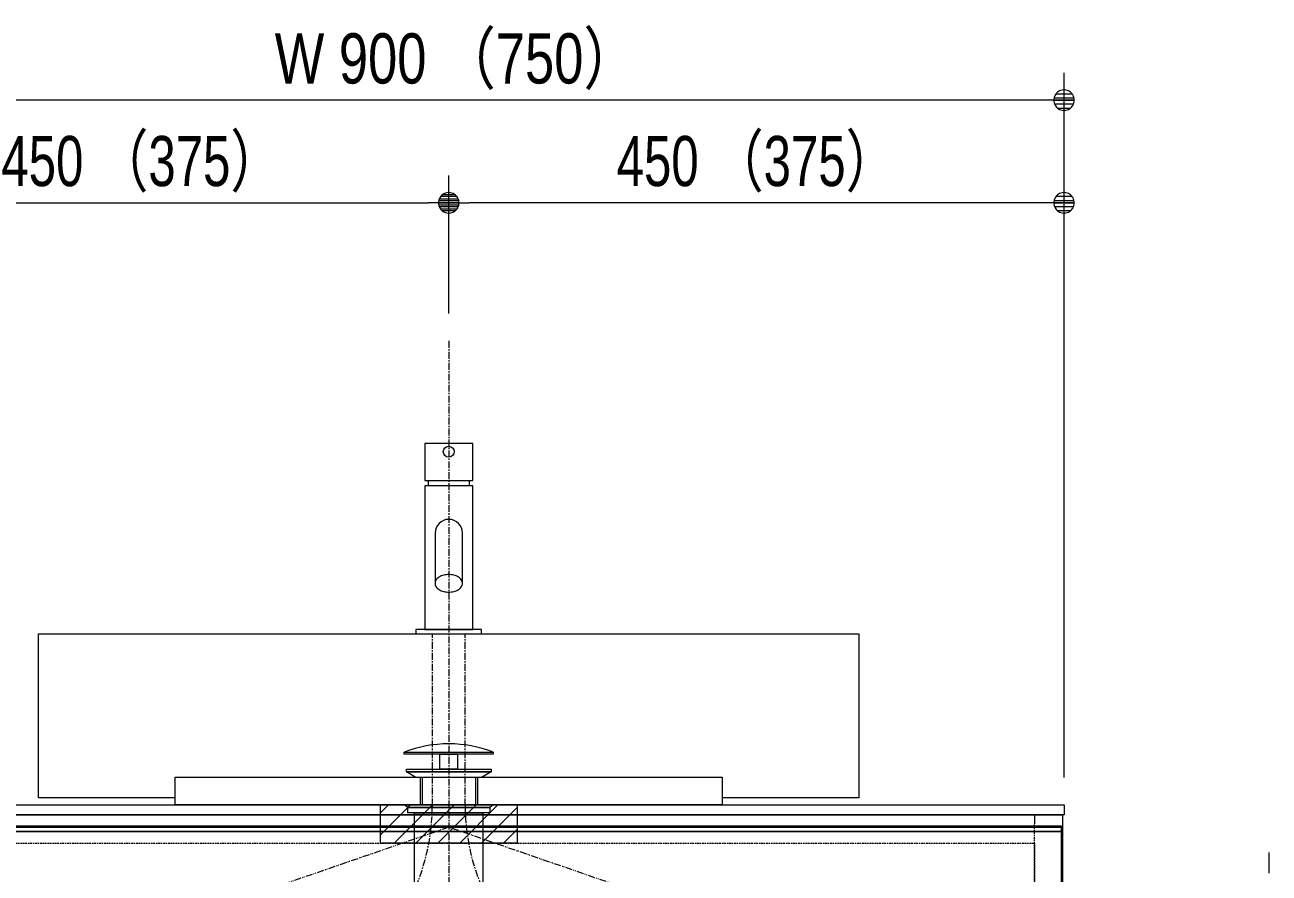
# Model space of a CAD drawing. Units: millimetres, scale not verified. Extents: x -6062 to 6062, y -3045 to 3045.
# Drawn here: x -2378 to -1468, y -1430 to -810 of the extents above; entities that cross this region are included whole.
import ezdxf
from ezdxf.enums import TextEntityAlignment as Align

# ---------------------------------------------------------------- set-up
doc = ezdxf.new("R2010")
doc.units = ezdxf.units.MM
doc.header["$LTSCALE"] = 20
for name, pattern in [('CHAIN1', [8, 5, -1, 1, -1]), ('DASHED1', [1.8, 1.2, -0.6]), ('DOUBLE_CHAIN1', [8.8, 5, -1, 0.6, -0.6, 0.6, -1])]:
    doc.linetypes.add(name, pattern=pattern)
for name, color, linetype, lineweight in [('0-1_5ボウル・キャビネット', 7, 'Continuous', 9), ('0-2_2寸法-1', 7, 'Continuous', 9), ('0-3_0', 7, 'Continuous', 9), ('0-4_2寸法-2', 7, 'Continuous', 9), ('0-5_4給排水', 7, 'Continuous', 9)]:
    doc.layers.add(name, color=color, linetype=linetype, lineweight=lineweight)
doc.styles.add('ＭＳ Ｐゴシック', font='')
doc.styles.get('ＭＳ Ｐゴシック').set_extended_font_data('MS PGothic')

# ---------------------------------------------------------------- blocks, each defined once
blk = doc.blocks.new('_Dot')
at = {"layer": '0-3_0'}
for p, q in [((-10, 0), (-20, 0)), ((9.78, 2), (-9.78, 2)), ((7.99, 6), (-7.99, 6)), ((9.16, -3.98), (-9.16, -3.98)), ((6, -7.98), (-6, -7.98))]:
    blk.add_line(p, q, dxfattribs=at)
for points in [[(10, 0), (9.92, 1.25), (9.69, 2.49), (9.3, 3.68), (8.76, 4.82), (8.09, 5.88), (7.29, 6.85), (6.37, 7.71), (5.36, 8.44), (4.26, 9.05), (3.09, 9.51), (1.87, 9.82), (0.63, 9.98), (-0.63, 9.98), (-1.87, 9.82), (-3.09, 9.51), (-4.26, 9.05), (-5.36, 8.44), (-6.37, 7.71), (-7.29, 6.85), (-8.09, 5.88), (-8.76, 4.82), (-9.3, 3.68), (-9.69, 2.49), (-9.92, 1.25), (-10, 0), (0, 0)], [(-10, 0), (-9.92, -1.25), (-9.69, -2.49), (-9.3, -3.68), (-8.76, -4.82), (-8.09, -5.88), (-7.29, -6.85), (-6.37, -7.71), (-5.36, -8.44), (-4.26, -9.05), (-3.09, -9.51), (-1.87, -9.82), (-0.63, -9.98), (0.63, -9.98), (1.87, -9.82), (3.09, -9.51), (4.26, -9.05), (5.36, -8.44), (6.37, -7.71), (7.29, -6.85), (8.09, -5.88), (8.76, -4.82), (9.3, -3.68), (9.69, -2.49), (9.92, -1.25), (10, 0), (0, 0)]]:
    blk.add_lwpolyline(points, close=True, dxfattribs=at)
blk = doc.blocks.new('グループ-25')
at = {"layer": '0-1_5ボウル・キャビネット', "linetype": 'DASHED1'}
for p, q in [((-14170, -34110), (-14170, -27880)), ((2970, -34110), (2970, -27880))]:
    blk.add_line(p, q, dxfattribs=at)
at = {"layer": '0-1_5ボウル・キャビネット'}
for p, q in [((-14170, -34110), (-14170, -34160)), ((2970, -34110), (2970, -34160))]:
    blk.add_line(p, q, dxfattribs=at)
blk = doc.blocks.new('グループ-29')
at = {"layer": '0-1_5ボウル・キャビネット'}
blk.add_line((-14560, -27930), (3360, -27930), dxfattribs=at)
for points in [[(-14560, -27910), (3360, -27910), (3360, -27990), (-14560, -27990)], [(-14560, -27990), (3360, -27990), (3360, -34110), (-14560, -34110)]]:
    blk.add_lwpolyline(points, close=True, dxfattribs=at)
at = {"layer": '0-1_5ボウル・キャビネット', "linetype": 'DOUBLE_CHAIN1'}
blk.add_lwpolyline([(3360, -31020), (-5600, -27930), (-14560, -31020), (-5600, -34110)], close=True, dxfattribs=at)
blk = doc.blocks.new('グループ-30')
at = {"layer": '0-1_5ボウル・キャビネット'}
blk.add_line((2970, -27750), (2970, -27880), dxfattribs=at)
for points in [[(-14600, -27600), (3400, -27600), (3400, -27750), (-14600, -27750)], [(-14580, -27750), (3380, -27750), (3380, -41400), (-14580, -41400)]]:
    blk.add_lwpolyline(points, close=True, dxfattribs=at)
at = {"layer": '0-1_5ボウル・キャビネット', "linetype": 'DASHED1'}
blk.add_lwpolyline([(-14170, -28160), (2970, -28160), (2970, -29650), (-14170, -29650)], close=True, dxfattribs=at)
at = {"layer": '0-1_5ボウル・キャビネット'}
for name in ['グループ-29', 'グループ-25']:
    blk.add_blockref(name, (0, 0), dxfattribs=at)
blk = doc.blocks.new('止水栓_正面_W100')
at = {"layer": '0-5_4給排水', "linetype": 'CHAIN1'}
for p, q in [((-2000, -1400), (-2000, 1400)), ((2000, -1400), (2000, 1400)), ((-3300, 0), (3300, 0))]:
    blk.add_line(p, q, dxfattribs=at)
at = {"layer": '0-5_4給排水'}
for p, q in [((-2200, 600), (-2200, 1200)), ((-1800, 600), (-1800, 1200)), ((1800, 600), (1800, 1200)), ((2200, 600), (2200, 1200))]:
    blk.add_line(p, q, dxfattribs=at)
for points in [[(-2050, 360), (-2280, 360), (-2280, 600), (-2050, 600)], [(-1720, 360), (-1950, 360), (-1950, 600), (-1720, 600)], [(1950, 360), (1720, 360), (1720, 600), (1950, 600)], [(2280, 360), (2050, 360), (2050, 600), (2280, 600)]]:
    blk.add_lwpolyline(points, close=True, dxfattribs=at)
for points in [[(-2050, 295.8), (-2050, 660), (-1950, 660), (-1950, 295.8)], [(1950, 295.8), (1950, 660), (2050, 660), (2050, 295.8)], [(-2050, 360), (-2180, 360), (-2180, 240)], [(-1820, 240), (-1820, 360), (-1950, 360)], [(1950, 360), (1820, 360), (1820, 240)], [(2180, 240), (2180, 360), (2050, 360)]]:
    blk.add_lwpolyline(points, dxfattribs=at)
for centre in [(-2000, 0), (2000, 0)]:
    blk.add_circle(centre, 300, dxfattribs=at)
for centre in [(-2000, 0), (2000, 0)]:
    blk.add_arc(centre, 600, 117.81814, 62.18186, dxfattribs=at)
blk = doc.blocks.new('グループ-51')
at = {"layer": '0-5_4給排水'}
for p, q in [((-5900, -22860), (-5900, -22940)), ((-5300, -22860), (-5300, -22940))]:
    blk.add_line(p, q, dxfattribs=at)
at = {"layer": '0-5_4給排水', "linetype": 'CHAIN1'}
for p, q in [((-7600, -32500), (-7600, -31971.9)), ((-3600, -32500), (-3600, -31971.9))]:
    blk.add_line(p, q, dxfattribs=at)
at = {"layer": '0-5_4給排水'}
for points in [[(-5250, -22320), (-5950, -22320), (-5950, -22860), (-5250, -22860)], [(-5950, -22940), (-5950, -25040), (-5250, -25040), (-5250, -22940)], [(-6080, -25040), (-6080, -25100), (-5120, -25100), (-5120, -25040)]]:
    blk.add_lwpolyline(points, close=True, dxfattribs=at)
for points in [[(-5800, -23627.8), (-5800, -24363.4), (-5799.2, -24375), (-5796.7, -24386.8), (-5792.3, -24398.8), (-5786, -24410.7), (-5777.7, -24422.5), (-5767.4, -24433.8), (-5755.3, -24444.5), (-5741.4, -24454.3), (-5726.1, -24463.2), (-5709.4, -24471), (-5691.9, -24477.6), (-5673.6, -24483), (-5655, -24487), (-5636.4, -24489.8), (-5618, -24491.5), (-5600, -24492), (-5582, -24491.5), (-5563.6, -24489.8), (-5545, -24487), (-5526.4, -24483), (-5508.1, -24477.6), (-5490.6, -24471), (-5473.9, -24463.2), (-5458.6, -24454.3), (-5444.7, -24444.5), (-5432.6, -24433.8), (-5422.3, -24422.5), (-5414, -24410.7), (-5407.7, -24398.8), (-5403.3, -24386.8), (-5400.8, -24375), (-5400, -24363.4), (-5400, -23628)], [(-5400, -24363.4), (-5400.8, -24351.9), (-5403.3, -24340), (-5407.7, -24328), (-5414, -24316.1), (-5422.3, -24304.4), (-5432.6, -24293.1), (-5444.7, -24282.4), (-5458.6, -24272.5), (-5473.9, -24263.6), (-5490.6, -24255.8), (-5508.1, -24249.2), (-5526.4, -24243.9), (-5545, -24239.8), (-5563.6, -24237), (-5582, -24235.4), (-5600, -24234.9), (-5618, -24235.4), (-5636.4, -24237), (-5655, -24239.8), (-5673.6, -24243.9), (-5691.9, -24249.2), (-5709.4, -24255.8), (-5726.1, -24263.6), (-5741.4, -24272.5), (-5755.3, -24282.4), (-5767.4, -24293.1), (-5777.7, -24304.4), (-5786, -24316.1), (-5792.3, -24328), (-5796.7, -24340), (-5799.2, -24351.9), (-5800, -24363.4)]]:
    blk.add_lwpolyline(points, dxfattribs=at)
at = {"layer": '0-5_4給排水', "linetype": 'CHAIN1'}
for points in [[(-5840, -27608.4), (-5840, -27080.3), (-5840, -25100)], [(-5360, -27608.4), (-5360, -27080.3), (-5360, -25100)], [(-6955.9, -30093.7), (-6935.3, -30067.1), (-6504.7, -29513.2), (-6484.1, -29486.6)], [(-4244.1, -30093.7), (-4264.7, -30067.1), (-4695.3, -29513.2), (-4715.9, -29486.6)]]:
    blk.add_lwpolyline(points, dxfattribs=at)
at = {"layer": '0-5_4給排水'}
blk.add_circle((-5600, -22440), 80, dxfattribs=at)
for start, end in [(90, 180), (0, 90)]:
    blk.add_arc((-5600, -23628), 200, start, end, dxfattribs=at)
at = {"layer": '0-5_4給排水', "linetype": 'CHAIN1'}
for centre, start, end in [((-8900.7, -27608.4), 322.14535, 0), ((-2299.3, -27608.4), 180, 217.85465), ((-4539.3, -31971.9), 142.14535, 180), ((-6660.7, -31971.9), 0, 37.85465)]:
    blk.add_arc(centre, 3060.7, start, end, dxfattribs=at)
at = {"layer": '0-5_4給排水'}
blk.add_blockref('止水栓_正面_W100', (-5600, -33100), dxfattribs=at)
blk = doc.blocks.new('グループ-53')
at = {"layer": '0-5_4給排水', "linetype": 'CHAIN1'}
blk.add_line((-5600, -20820), (-5600, -42300), dxfattribs=at)
at = {"layer": '0-5_4給排水'}
for p, q in [((-6020, -27200), (-6020, -27600)), ((-5990, -27200), (-5990, -27600)), ((-5210, -27200), (-5210, -27600)), ((-5180, -27200), (-5180, -27600))]:
    blk.add_line(p, q, dxfattribs=at)
for points in [[(-6250, -26830), (-4950, -26830), (-4950, -26860), (-6250, -26860)], [(-5730, -26860), (-5470, -26860), (-5470, -27080), (-5730, -27080)], [(-6220, -27080), (-4980, -27080), (-4980, -27120), (-6220, -27120)], [(-6081.3, -27200), (-6220, -27120), (-4980, -27120), (-5120.2, -27200)], [(-6200, -27640), (-6250, -27600), (-4950, -27600), (-5000, -27640)], [(-6200, -27640), (-5000, -27640), (-5000, -27720), (-6200, -27720)], [(-6100, -27720), (-5100, -27720), (-5100, -28800), (-6100, -28800)]]:
    blk.add_lwpolyline(points, close=True, dxfattribs=at)
blk.add_arc((-5600, -28530.4), 1820.4, 69.08018, 110.91982, dxfattribs=at)
blk = doc.blocks.new('グループ-54')
at = {"layer": '0-1_5ボウル・キャビネット'}
blk.add_lwpolyline([(-9600, -27500), (-11600, -27500), (-11600, -25100), (400, -25100), (400, -27500), (-1600, -27500)], dxfattribs=at)
blk.add_lwpolyline([(-9600, -27199.3), (-1600, -27199.3), (-1600, -27600), (-9600, -27600)], close=True, dxfattribs=at)

msp = doc.modelspace()

# ---------------------------------------------------------------- linework, layer by layer
at = {"layer": '0-1_5ボウル・キャビネット'}
for p, q in [((-2117.5, -1386), (-2111.5, -1380)), ((-2117.5, -1402), (-2095.5, -1380)), ((-2107.5, -1408), (-2079.5, -1380)), ((-2091.5, -1408), (-2063.5, -1380)), ((-2075.5, -1408), (-2047.5, -1380)), ((-2059.5, -1408), (-2031.5, -1380)), ((-2043.5, -1408), (-2017.5, -1382)), ((-2027.5, -1408), (-2017.5, -1398))]:
    msp.add_line(p, q, dxfattribs=at)
msp.add_lwpolyline([(-2117.5, -1408), (-2117.5, -1380), (-2017.5, -1380), (-2017.5, -1408)], close=True, dxfattribs=at)
at = {"layer": '0-1_5ボウル・キャビネット', "linetype": 'DASHED1'}
msp.add_lwpolyline([(-2117.5, -1408), (-2117.5, -1380), (-2017.5, -1380), (-2017.5, -1408)], dxfattribs=at)
at = {"layer": '0-2_2寸法-1'}
for p, q in [((-1617.5, -920), (-1617.5, -845)), ((-1632.51, -865), (-2502.49, -865)), ((-2067.5, -1021), (-2067.5, -920)), ((-2067.5, -1021), (-2067.5, -920)), ((-1617.5, -1360), (-1617.5, -920)), ((-2502.49, -940), (-2082.51, -940)), ((-1632.51, -940), (-2052.49, -940))]:
    msp.add_line(p, q, dxfattribs=at)
at = {"layer": '0-4_2寸法-2'}
msp.add_line((-1467.5, -1429.99), (-1467.5, -1414.99), dxfattribs=at)

# ---------------------------------------------------------------- block references
at = {"layer": '0-1_5ボウル・キャビネット', "xscale": 0.05, "yscale": 0.05}
for name in ['グループ-54', 'グループ-30']:
    msp.add_blockref(name, (-1787.5, 0), dxfattribs=at)
at = {"layer": '0-2_2寸法-1', "xscale": 0.7503418, "yscale": 0.7503418}
for p in [(-1617.5, -865), (-2067.5, -940), (-1617.5, -940)]:
    msp.add_blockref('_Dot', p, dxfattribs=at)
at = {"layer": '0-2_2寸法-1', "xscale": 0.7503418, "yscale": 0.7503418, "rotation": 180}
msp.add_blockref('_Dot', (-2067.5, -940), dxfattribs=at)
at = {"layer": '0-5_4給排水', "xscale": 0.05, "yscale": 0.05}
for name in ['グループ-53', 'グループ-51']:
    msp.add_blockref(name, (-1787.5, 0), dxfattribs=at)

# ---------------------------------------------------------------- texts
at = {"layer": '0-2_2寸法-1', "style": 'ＭＳ Ｐゴシック'}
for s, height, width, p in [('W 900 （750）', 36.69, 0.8, (-2194.77, -863.81)), ('450 （375）', 36.66, 0.75, (-2394.71, -938.81)), ('450 （375）', 36.66, 0.75, (-1944.71, -938.81))]:
    msp.add_text(s, height=height, dxfattribs=dict(at, width=width)).set_placement(p, align=Align.BOTTOM_LEFT)

doc.saveas('drawing.dxf')
